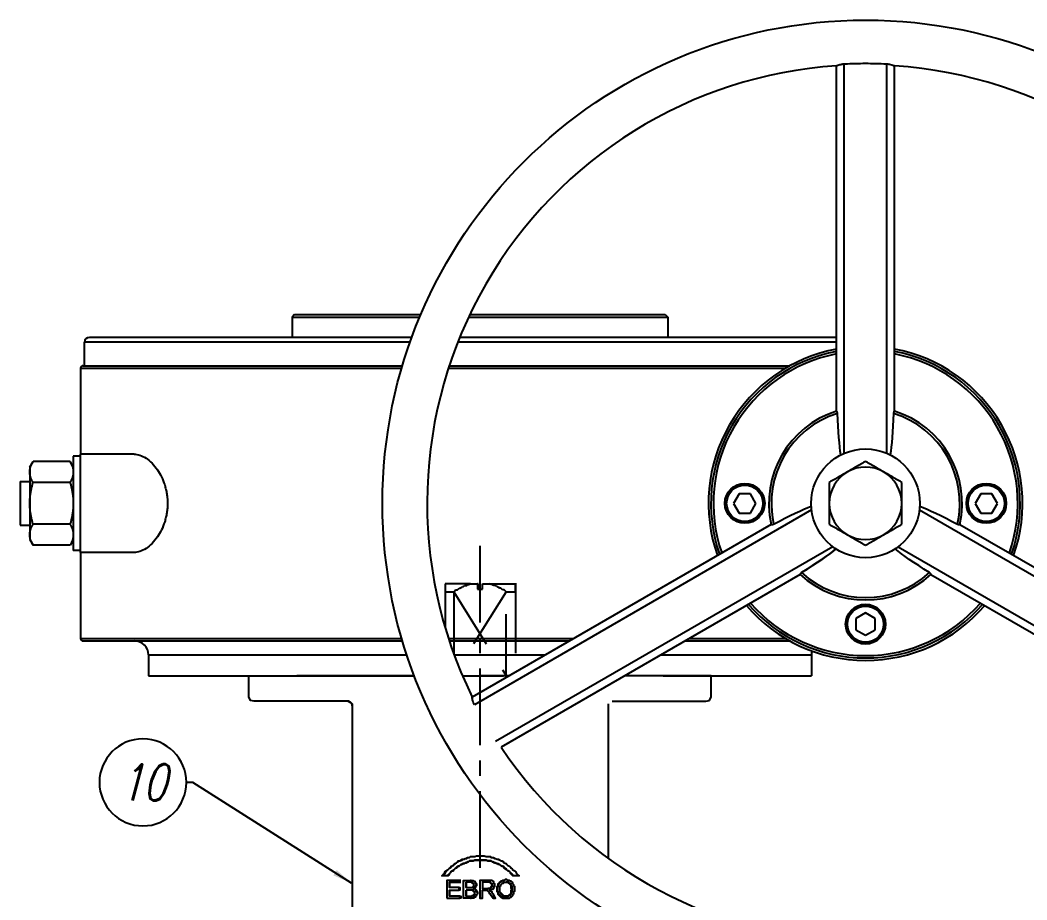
# Model space of a CAD drawing. Header units: millimetres. Extents: x 3482 to 5576, y 1375 to 2712.
# Drawn here: x 4615.8 to 5032.6, y 2348.4 to 2712.5 of the extents above; entities that cross this region are included whole.
import ezdxf
from ezdxf.enums import TextEntityAlignment as Align

# ---------------------------------------------------------------- set-up
doc = ezdxf.new("R2010")
doc.units = ezdxf.units.MM
doc.header["$LTSCALE"] = 4
doc.linetypes.add('CENTER', pattern=[50.8, 31.75, -6.35, 6.35, -6.35])
doc.linetypes.add('HIDDEN', pattern=[9.525, 6.35, -3.175])
for name, color, linetype in [('IA-DIBUJO', 3, 'Continuous'), ('IA-EJES', 4, 'CENTER'), ('IA-SEGM', 1, 'HIDDEN'), ('IA-SIMBOLS', 2, 'Continuous'), ('IA-TRAZ', 8, 'Continuous')]:
    doc.layers.add(name, color=color, linetype=linetype)
doc.styles.add('ING-AMB', font='romans.shx', dxfattribs={"width": 0.75, "oblique": 15})
doc.styles.add('SALVADOR', font='romans.shx', dxfattribs={"width": 0.75, "oblique": 15})
doc.dimstyles.new('ING-AMB 4', dxfattribs={"dimscale": 4, "dimtxt": 3, "dimasz": 2.5, "dimexe": 1, "dimexo": 1, "dimgap": 1, "dimtad": 1, "dimdec": 0, "dimzin": 0, "dimdsep": 46, "dimtxsty": 'ING-AMB', "dimcen": 0.1, "dimclrd": 7, "dimclre": 7, "dimclrt": 2, "dimadec": 0, "dimazin": 0, "dimtfac": 1, "dimtdec": 0, "dimtmove": 0, "dimatfit": 0, "dimfxl": 1.25, "dimtolj": 1, "dimtzin": 0, "dimarcsym": 1})

# ---------------------------------------------------------------- blocks, each defined once
blk = doc.blocks.new('EJE')
blk.add_circle((0, 6), 6)
at = {"style": 'SALVADOR', "oblique": 15, "width": 0.75}
blk.add_attdef('N', text='', height=5, dxfattribs=at).set_placement((0, 6), align=Align.MIDDLE)

msp = doc.modelspace()

# ---------------------------------------------------------------- linework, layer by layer
at = {"layer": 'IA-DIBUJO'}
for p, q in [((4818.24, 2441.17), (4806.15, 2441.17)), ((4895.72, 2441.17), (4866.24, 2441.17)), ((4901.84, 2441.17), (4895.72, 2441.17)), ((4901.84, 2432.39), (4901.84, 2441.17)), ((4860.83, 2430.57), (4899.68, 2430.57)), ((4899.68, 2430.57), (4901.12, 2430.93)), ((4901.12, 2430.93), (4901.84, 2432.39)), ((4859.39, 2428.74), (4859.39, 2429.47)), ((4859.39, 2365.45), (4859.39, 2428.74))]:
    msp.add_line(p, q, dxfattribs=at)
for points in [[(4751.47, 2430.57), (4712.62, 2430.57), (4711.18, 2430.93), (4710.46, 2432.39), (4710.46, 2441.17), (4716.58, 2441.17), (4778.93, 2441.17)], [(4798.88, 2441.17), (4806.15, 2441.17)], [(4753.27, 2428.74), (4753.27, 2429.47), (4752.91, 2429.47), (4752.91, 2429.83), (4752.55, 2430.2), (4752.19, 2430.2), (4751.83, 2430.57), (4751.47, 2430.57), (4751.83, 2430.57), (4752.19, 2430.2), (4752.55, 2430.2), (4752.91, 2429.83), (4752.91, 2429.47), (4753.27, 2429.47), (4753.27, 2428.74), (4753.27, 2284.86)], [(4792.48, 2358.26), (4790.32, 2358.26), (4790.68, 2358.63), (4791.04, 2358.99), (4791.4, 2359.35), (4791.76, 2360.09), (4792.12, 2360.45), (4792.84, 2360.82), (4793.2, 2361.19), (4793.56, 2361.55), (4793.92, 2361.92), (4794.28, 2362.28), (4795, 2362.65), (4795.36, 2363.01), (4795.72, 2363.38), (4796.44, 2363.75), (4796.8, 2364.11), (4797.16, 2364.48), (4797.88, 2364.48), (4798.23, 2364.84), (4798.96, 2365.21), (4799.32, 2365.21), (4800.04, 2365.57), (4800.4, 2365.57), (4801.11, 2365.94), (4801.83, 2365.94), (4802.19, 2366.31), (4803.99, 2366.31), (4804.71, 2366.67), (4807.95, 2366.67), (4808.67, 2366.31), (4810.46, 2366.31), (4810.83, 2365.94), (4811.55, 2365.94), (4812.27, 2365.57), (4812.63, 2365.57), (4813.34, 2365.21), (4813.7, 2365.21), (4814.42, 2364.84), (4814.78, 2364.48), (4815.14, 2364.48), (4815.86, 2364.11), (4816.22, 2363.75), (4816.94, 2363.38), (4817.3, 2363.01), (4817.66, 2362.65), (4818.38, 2362.28), (4818.74, 2361.92), (4819.1, 2361.55), (4819.46, 2361.19), (4819.82, 2360.82), (4820.54, 2360.45), (4820.9, 2360.09), (4821.26, 2359.35), (4821.62, 2358.99), (4821.98, 2358.63), (4822.34, 2358.26), (4820.18, 2358.26)], [(4790.68, 2358.26), (4791.04, 2358.63), (4791.4, 2358.99), (4791.76, 2359.35), (4792.12, 2360.09), (4792.48, 2360.45), (4792.84, 2360.82), (4793.2, 2361.19), (4793.56, 2361.55), (4794.28, 2361.92), (4794.64, 2362.28), (4795, 2362.65), (4795.36, 2363.01), (4796.08, 2363.38), (4796.44, 2363.75), (4796.8, 2364.11), (4797.52, 2364.48), (4797.88, 2364.48), (4798.59, 2364.84), (4798.96, 2365.21), (4799.68, 2365.21), (4800.04, 2365.57), (4800.76, 2365.57), (4801.11, 2365.94), (4801.83, 2365.94), (4802.19, 2366.31), (4803.99, 2366.31), (4804.71, 2366.67), (4806.15, 2366.67)], [(4793.56, 2355.7), (4793.56, 2353.5)], [(4798.23, 2356.43), (4797.88, 2356.43), (4797.88, 2355.7), (4798.23, 2355.7)], [(4802.55, 2356.43), (4802.19, 2356.43), (4803.27, 2356.43), (4803.63, 2356.06), (4803.99, 2356.06), (4803.99, 2355.7), (4804.35, 2355.7), (4804.35, 2354.97), (4804.71, 2354.97), (4804.71, 2354.6), (4804.35, 2354.24), (4804.35, 2353.87), (4803.99, 2353.5), (4803.63, 2353.14), (4803.99, 2352.77), (4804.35, 2352.77), (4804.35, 2352.41), (4804.71, 2352.41), (4804.71, 2351.68), (4805.07, 2351.31), (4805.07, 2350.94), (4804.71, 2350.58), (4804.71, 2350.21), (4804.35, 2349.85), (4803.99, 2349.48), (4803.63, 2349.48), (4803.63, 2349.12), (4802.19, 2349.12), (4799.32, 2349.12), (4799.32, 2356.43), (4802.19, 2356.43), (4803.27, 2356.43), (4803.63, 2356.06), (4803.99, 2356.06), (4803.99, 2355.7), (4804.35, 2355.7), (4804.35, 2355.33), (4804.71, 2354.97), (4804.71, 2354.24), (4804.35, 2354.24), (4804.35, 2353.5), (4803.99, 2353.5), (4803.63, 2353.14), (4803.99, 2352.77), (4804.35, 2352.77), (4804.35, 2352.41), (4804.71, 2352.41), (4804.71, 2351.68), (4805.07, 2351.68), (4805.07, 2350.94), (4804.71, 2350.58), (4804.71, 2350.21), (4804.35, 2349.85), (4804.35, 2349.48), (4803.99, 2349.48), (4803.63, 2349.12), (4802.19, 2349.12), (4802.55, 2349.12)], [(4800.4, 2353.5), (4801.83, 2353.5), (4802.91, 2353.5), (4803.27, 2353.5), (4803.27, 2353.87), (4803.63, 2353.87), (4803.63, 2354.6), (4803.63, 2354.97), (4803.27, 2354.97), (4803.27, 2355.33), (4802.91, 2355.33), (4802.91, 2355.7), (4801.83, 2355.7), (4800.4, 2355.7)], [(4800.4, 2355.7), (4800.4, 2353.5), (4800.4, 2355.7)], [(4810.46, 2350.58), (4811.55, 2349.12), (4812.63, 2349.12), (4811.55, 2350.94), (4811.19, 2351.31), (4811.19, 2351.68), (4810.83, 2352.04), (4810.46, 2352.04), (4810.46, 2352.41), (4810.11, 2352.41), (4810.46, 2352.41), (4810.83, 2352.77), (4811.55, 2352.77), (4811.55, 2353.14), (4811.91, 2353.14), (4811.91, 2353.87), (4812.27, 2353.87), (4812.27, 2354.6), (4812.27, 2354.97), (4811.91, 2355.33), (4811.91, 2355.7), (4811.55, 2356.06), (4811.19, 2356.43), (4809.39, 2356.43), (4806.15, 2356.43), (4806.15, 2349.12), (4807.23, 2349.12), (4807.23, 2352.41), (4808.31, 2352.41)], [(4811.55, 2354.6), (4811.19, 2354.6), (4811.19, 2354.97), (4810.83, 2355.33), (4810.46, 2355.33), (4810.46, 2355.7), (4809.75, 2355.7), (4807.23, 2355.7), (4807.23, 2353.14), (4810.11, 2353.14), (4810.46, 2353.5), (4810.83, 2353.5), (4810.83, 2353.87), (4811.19, 2354.24), (4811.19, 2354.6), (4811.19, 2353.87), (4810.83, 2353.87), (4810.83, 2353.5), (4810.46, 2353.5), (4810.11, 2353.14), (4809.39, 2353.14)], [(4811.19, 2354.6), (4811.19, 2354.97), (4810.83, 2354.97), (4810.83, 2355.33), (4810.46, 2355.33), (4810.46, 2355.7), (4809.39, 2355.7)], [(4817.3, 2349.12), (4816.94, 2349.12), (4815.5, 2349.12), (4815.14, 2349.48), (4814.78, 2349.48), (4814.42, 2349.85), (4814.42, 2350.21), (4814.06, 2350.21), (4813.7, 2350.58), (4813.7, 2351.31), (4813.34, 2351.68), (4813.34, 2353.87), (4813.7, 2354.24), (4813.7, 2354.97), (4814.06, 2355.33), (4814.42, 2355.7), (4814.78, 2356.06), (4815.14, 2356.06), (4815.5, 2356.43), (4816.22, 2356.43), (4816.58, 2356.79), (4816.94, 2356.79), (4816.58, 2356.79), (4816.22, 2356.43), (4815.5, 2356.43), (4815.14, 2356.06), (4814.78, 2356.06), (4814.78, 2355.7), (4814.42, 2355.7), (4814.06, 2355.33), (4814.06, 2354.97), (4813.7, 2354.6), (4813.7, 2353.87), (4813.34, 2353.5), (4813.34, 2352.77), (4813.34, 2352.04), (4813.7, 2351.68), (4813.7, 2350.94), (4814.06, 2350.58), (4814.06, 2350.21), (4814.42, 2350.21), (4814.78, 2349.85), (4814.78, 2349.48), (4815.14, 2349.48), (4815.5, 2349.12), (4816.94, 2349.12), (4818.38, 2349.12), (4818.74, 2349.48), (4819.1, 2349.48), (4819.1, 2349.85), (4819.46, 2349.85), (4819.82, 2350.21), (4819.82, 2350.58), (4820.18, 2350.94), (4820.18, 2351.68), (4820.54, 2352.04), (4820.54, 2352.77), (4820.54, 2353.87), (4820.18, 2354.24), (4820.18, 2354.6), (4819.82, 2354.97), (4819.82, 2355.33), (4819.46, 2355.7), (4819.1, 2356.06), (4818.74, 2356.06), (4818.38, 2356.43), (4817.66, 2356.43), (4817.3, 2356.79), (4816.94, 2356.79), (4817.3, 2356.79)], [(4816.94, 2349.85), (4815.86, 2349.85), (4815.86, 2350.21), (4815.5, 2350.21), (4815.5, 2350.58), (4815.14, 2350.58), (4815.14, 2350.94), (4814.78, 2350.94), (4814.78, 2351.31), (4814.42, 2351.68), (4814.42, 2352.77), (4814.42, 2353.87), (4814.78, 2354.24), (4814.78, 2354.6), (4815.14, 2354.97), (4815.5, 2355.33), (4815.86, 2355.33), (4815.86, 2355.7), (4816.94, 2355.7)], [(4793.56, 2352.41), (4793.56, 2349.85)], [(4797.52, 2353.5), (4797.88, 2353.5), (4797.88, 2352.41), (4797.52, 2352.41)], [(4800.4, 2349.85), (4802.19, 2349.85), (4802.91, 2349.85), (4802.91, 2350.21), (4803.63, 2350.21), (4803.63, 2350.58), (4803.99, 2350.58), (4803.99, 2351.31), (4803.99, 2351.68), (4803.63, 2351.68), (4803.63, 2352.04), (4803.27, 2352.04), (4803.27, 2352.41), (4801.83, 2352.41), (4800.4, 2352.41)], [(4800.4, 2352.41), (4800.4, 2349.85), (4800.4, 2352.41)], [(4803.63, 2353.14), (4803.99, 2353.14)], [(4804.71, 2354.6), (4805.07, 2354.6)], [(4805.07, 2351.31), (4805.43, 2351.31)], [(4811.91, 2349.12), (4811.55, 2349.12), (4810.46, 2350.58), (4810.46, 2350.94), (4810.11, 2350.94), (4810.11, 2351.31), (4809.75, 2351.68), (4809.39, 2352.04), (4809.03, 2352.41), (4808.31, 2352.41), (4809.03, 2352.41), (4809.39, 2352.04), (4809.75, 2352.04), (4809.75, 2351.68), (4810.11, 2351.31), (4810.46, 2350.94), (4810.46, 2350.58), (4810.83, 2350.58)], [(4809.03, 2352.41), (4809.39, 2352.41)], [(4813.34, 2352.77), (4813.7, 2352.77)], [(4819.46, 2352.77), (4819.82, 2352.77)], [(4797.88, 2349.85), (4798.23, 2349.85), (4798.23, 2349.12), (4797.88, 2349.12)]]:
    msp.add_lwpolyline(points, dxfattribs=at)
for points in [[(4792.48, 2358.26), (4792.84, 2358.63), (4793.2, 2358.99), (4793.56, 2359.35), (4793.92, 2359.72), (4794.28, 2360.09), (4794.64, 2360.45), (4795, 2360.45), (4795.36, 2360.82), (4795.72, 2361.19), (4796.08, 2361.55), (4796.44, 2361.92), (4796.8, 2362.28), (4797.52, 2362.28), (4797.88, 2362.65), (4798.23, 2363.01), (4798.59, 2363.01), (4798.96, 2363.38), (4799.68, 2363.38), (4800.04, 2363.75), (4800.4, 2363.75), (4801.11, 2364.11), (4801.47, 2364.11), (4801.83, 2364.48), (4803.27, 2364.48), (4803.99, 2364.84), (4808.67, 2364.84), (4809.39, 2364.48), (4810.83, 2364.48), (4811.19, 2364.11), (4811.55, 2364.11), (4812.27, 2363.75), (4812.63, 2363.75), (4812.99, 2363.38), (4813.7, 2363.38), (4814.06, 2363.01), (4814.42, 2363.01), (4814.78, 2362.65), (4815.14, 2362.28), (4815.86, 2362.28), (4816.22, 2361.92), (4816.58, 2361.55), (4816.94, 2361.19), (4817.3, 2360.82), (4817.66, 2360.45), (4818.02, 2360.45), (4818.38, 2360.09), (4818.74, 2359.72), (4819.1, 2359.35), (4819.46, 2358.99), (4819.82, 2358.63), (4820.18, 2358.26), (4819.82, 2358.26), (4819.46, 2358.63), (4819.1, 2358.99), (4818.74, 2359.35), (4818.74, 2359.72), (4818.38, 2360.09), (4818.02, 2360.45), (4817.66, 2360.45), (4817.3, 2360.82), (4816.58, 2361.19), (4816.22, 2361.55), (4815.86, 2361.92), (4815.5, 2362.28), (4815.14, 2362.28), (4814.78, 2362.65), (4814.42, 2363.01), (4813.7, 2363.01), (4813.34, 2363.38), (4812.99, 2363.38), (4812.63, 2363.75), (4811.91, 2363.75), (4811.55, 2364.11), (4811.19, 2364.11), (4810.83, 2364.48), (4809.39, 2364.48), (4808.67, 2364.84), (4803.99, 2364.84), (4803.27, 2364.48), (4801.83, 2364.48), (4801.47, 2364.11), (4801.11, 2364.11), (4800.4, 2363.75), (4800.04, 2363.75), (4799.68, 2363.38), (4799.32, 2363.38), (4798.59, 2363.01), (4798.23, 2363.01), (4797.88, 2362.65), (4797.52, 2362.28), (4797.16, 2362.28), (4796.8, 2361.92), (4796.44, 2361.55), (4795.72, 2361.19), (4795.36, 2360.82), (4795, 2360.45), (4794.64, 2360.45), (4794.28, 2360.09), (4793.92, 2359.72), (4793.56, 2359.35), (4793.56, 2358.99), (4793.2, 2358.63), (4792.84, 2358.26)], [(4792.48, 2349.12), (4797.88, 2349.12), (4797.88, 2349.85), (4793.56, 2349.85), (4793.56, 2352.41), (4797.52, 2352.41), (4797.52, 2353.5), (4793.56, 2353.5), (4793.56, 2355.7), (4797.88, 2355.7), (4797.88, 2356.43), (4792.48, 2356.43)], [(4819.46, 2352.77), (4819.1, 2353.14), (4819.1, 2354.6), (4818.74, 2354.6), (4818.74, 2354.97), (4818.38, 2354.97), (4818.38, 2355.33), (4818.02, 2355.33), (4818.02, 2355.7), (4816.94, 2355.7), (4818.02, 2355.7), (4818.38, 2355.33), (4818.74, 2355.33), (4818.74, 2354.97), (4819.1, 2354.6), (4819.1, 2354.24), (4819.46, 2353.87)], [(4816.94, 2349.85), (4818.02, 2349.85), (4818.02, 2350.21), (4818.38, 2350.21), (4818.38, 2350.58), (4818.74, 2350.58), (4818.74, 2350.94), (4819.1, 2351.31), (4819.1, 2352.41), (4819.46, 2352.77), (4819.46, 2351.68), (4819.1, 2351.31), (4819.1, 2350.94), (4818.74, 2350.58), (4818.38, 2350.21), (4818.02, 2350.21), (4818.02, 2349.85)]]:
    msp.add_lwpolyline(points, close=True, dxfattribs=at)
at = {"layer": 'IA-EJES', "ltscale": 0.25}
msp.add_lwpolyline([(4806.15, 2494.94), (4806.15, 1518.18)], dxfattribs=at)
at = {"layer": 'IA-SEGM'}
for points in [[(4795.36, 2475.92), (4795.72, 2476.29), (4796.08, 2476.66), (4796.8, 2476.66), (4797.16, 2477.02), (4797.52, 2477.39), (4797.88, 2477.39), (4798.59, 2477.75), (4798.96, 2478.12), (4799.32, 2478.12), (4799.68, 2478.48), (4800.76, 2478.48), (4801.11, 2478.85), (4801.47, 2478.85), (4802.19, 2479.22), (4791.76, 2479.22), (4791.76, 2475.92), (4795.36, 2475.92), (4795.36, 2450.06)], [(4791.76, 2475.92), (4791.76, 2460.91)], [(4795.36, 2475.92), (4816.94, 2441.18)], [(4816.94, 2475.92), (4797.47, 2444.57)], [(4802.19, 2479.22), (4805.07, 2479.22)], [(4805.43, 2477.02), (4805.43, 2479.22), (4805.07, 2479.22), (4805.07, 2477.02), (4807.23, 2477.02), (4807.23, 2479.22), (4810.11, 2479.22)], [(4816.94, 2475.92), (4816.58, 2476.29), (4816.22, 2476.66), (4815.5, 2476.66), (4815.14, 2477.02), (4814.78, 2477.39), (4814.42, 2477.39), (4813.7, 2477.75), (4813.34, 2478.12), (4812.99, 2478.12), (4812.63, 2478.48), (4811.91, 2478.48), (4811.19, 2478.85), (4810.83, 2478.85), (4810.11, 2479.22), (4820.9, 2479.22), (4821.26, 2479.22)], [(4816.94, 2441.17), (4816.94, 2475.92), (4820.9, 2475.92), (4820.9, 2442.71)], [(4820.9, 2479.22), (4820.9, 2475.92), (4820.9, 2479.22)]]:
    msp.add_lwpolyline(points, dxfattribs=at)
at = {"layer": 'IA-TRAZ'}
for p, q in [((4953.78, 2550.66), (4953.78, 2693.6)), ((4956.98, 2533.21), (4956.98, 2694.41)), ((4974.58, 2533.21), (4974.58, 2694.41)), ((4977.78, 2550.66), (4977.78, 2693.6)), ((4729.43, 2590.6), (4728.43, 2589.6)), ((4728.43, 2589.6), (4781.24, 2589.6)), ((4728.43, 2589.6), (4728.43, 2581.2)), ((4729.43, 2590.6), (4781.66, 2590.6)), ((4801.47, 2589.6), (4806.15, 2589.6)), ((4801.94, 2590.6), (4806.15, 2590.6)), ((4806.15, 2590.6), (4882.88, 2590.6)), ((4806.15, 2589.6), (4883.88, 2589.6)), ((4882.88, 2590.6), (4883.88, 2589.6)), ((4883.88, 2589.6), (4883.88, 2581.2)), ((4777.95, 2581.2), (4644.43, 2581.2)), ((4806.15, 2581.2), (4797.78, 2581.2)), ((4953.78, 2581.2), (4806.15, 2581.2)), ((4777.23, 2579.2), (4642.43, 2579.2)), ((4642.43, 2569.45), (4642.43, 2579.2)), ((4806.15, 2579.2), (4796.98, 2579.2)), ((4953.78, 2579.2), (4806.15, 2579.2)), ((4640.78, 2568.45), (4773.76, 2568.45)), ((4640.78, 2568.45), (4640.78, 2532.84)), ((4641.78, 2569.45), (4774.06, 2569.45)), ((4793.12, 2568.45), (4932.7, 2568.45)), ((4793.44, 2569.45), (4934.45, 2569.45)), ((4637.78, 2532), (4637.78, 2512.5)), ((4640.78, 2532), (4637.78, 2532)), ((4640.78, 2492.16), (4640.78, 2532.84)), ((4662.93, 2532.84), (4640.78, 2532.84)), ((4619.78, 2527.5), (4621.12, 2529.82)), ((4619.78, 2527.5), (4619.78, 2525.49)), ((4636.44, 2529.82), (4621.12, 2529.82)), ((4637.78, 2527.5), (4636.44, 2529.82)), ((4619.78, 2525.49), (4619.78, 2512.5)), ((4615.78, 2521.5), (4615.78, 2512.5)), ((4615.78, 2521.5), (4619.78, 2521.5)), ((4636.44, 2521.16), (4621.12, 2521.16)), ((4913.47, 2516.5), (4911.16, 2512.5)), ((4918.09, 2516.5), (4913.47, 2516.5)), ((4920.4, 2512.5), (4918.09, 2516.5)), ((5013.47, 2516.5), (5011.16, 2512.5)), ((5018.09, 2516.5), (5013.47, 2516.5)), ((5020.4, 2512.5), (5018.09, 2516.5)), ((4615.78, 2512.5), (4615.78, 2503.5)), ((4619.78, 2512.5), (4619.78, 2499.51)), ((4637.78, 2512.5), (4637.78, 2493)), ((4943.44, 2509.77), (4803.84, 2429.16)), ((4911.16, 2512.5), (4913.47, 2508.5)), ((4918.09, 2508.5), (4920.4, 2512.5)), ((4988.11, 2509.77), (5127.72, 2429.16)), ((5011.16, 2512.5), (5013.47, 2508.5)), ((5018.09, 2508.5), (5020.4, 2512.5)), ((4913.47, 2508.5), (4918.09, 2508.5)), ((5013.47, 2508.5), (5018.09, 2508.5)), ((4615.78, 2503.5), (4619.78, 2503.5)), ((4636.44, 2503.84), (4621.12, 2503.84)), ((4926.73, 2503.81), (4802.94, 2432.34)), ((5004.82, 2503.81), (5128.62, 2432.34)), ((4619.78, 2499.51), (4619.78, 2497.5)), ((4619.78, 2497.5), (4621.12, 2495.18)), ((4637.78, 2497.5), (4636.44, 2495.18)), ((4636.44, 2495.18), (4621.12, 2495.18)), ((4640.78, 2493), (4637.78, 2493)), ((4952.24, 2494.53), (4812.64, 2413.92)), ((4979.31, 2494.53), (5118.92, 2413.92)), ((4662.93, 2492.16), (4640.78, 2492.16)), ((4640.78, 2492.16), (4640.78, 2456.55)), ((4938.73, 2483.03), (4814.94, 2411.56)), ((4992.82, 2483.03), (5116.62, 2411.56)), ((4965.78, 2467.12), (4961.78, 2464.81)), ((4961.78, 2464.81), (4961.78, 2460.19)), ((4969.78, 2464.81), (4965.78, 2467.12)), ((4969.78, 2460.19), (4969.78, 2464.81)), ((4961.78, 2460.19), (4965.78, 2457.88)), ((4965.78, 2457.88), (4969.78, 2460.19)), ((4640.78, 2456.55), (4773.76, 2456.55)), ((4641.78, 2455.55), (4774.06, 2455.55)), ((4793.12, 2456.55), (4844.86, 2456.55)), ((4793.44, 2455.55), (4843.13, 2455.55)), ((4891.13, 2455.55), (4934.45, 2455.55)), ((4892.86, 2456.55), (4932.7, 2456.55)), ((4668.89, 2449.8), (4775.86, 2449.8)), ((4668.89, 2449.8), (4668.89, 2441.17)), ((4795.45, 2449.8), (4806.15, 2449.8)), ((4806.15, 2449.8), (4833.17, 2449.8)), ((4881.17, 2449.8), (4943.41, 2449.8)), ((4943.41, 2449.8), (4943.41, 2441.17)), ((4668.89, 2441.17), (4730.3, 2441.17)), ((4778.93, 2441.17), (4730.3, 2441.17)), ((4798.88, 2441.17), (4815.87, 2441.17)), ((4818.24, 2441.17), (4815.87, 2441.17)), ((4882, 2441.17), (4866.24, 2441.17)), ((4882, 2441.17), (4943.41, 2441.17))]:
    msp.add_line(p, q, dxfattribs=at)
for centre, radius in [((4965.78, 2512.5), 200), ((4965.78, 2512.5), 22.5), ((4915.78, 2512.5), 8.25), ((4915.78, 2512.5), 8), ((4915.78, 2512.5), 7.5), ((5015.78, 2512.5), 8.25), ((5015.78, 2512.5), 8), ((5015.78, 2512.5), 7.5), ((4965.78, 2462.5), 8.25), ((4965.78, 2462.5), 8), ((4965.78, 2462.5), 7.5)]:
    msp.add_circle(centre, radius, dxfattribs=at)
for centre, radius, start, end in [((4965.78, 2512.5), 181.5, 93.7909, 206.2091), ((4965.78, 2512.5), 181.5, 333.7909, 86.2091), ((4644.43, 2579.2), 2, 90, 180), ((4965.78, 2512.5), 65, 100.6387, 199.3613), ((4965.78, 2512.5), 65, 340.6387, 79.3613), ((4965.78, 2512.5), 64, 100.8069, 199.1931), ((4965.78, 2512.5), 63, 100.9806, 199.0194), ((4965.78, 2512.5), 64, 340.8069, 79.1931), ((4965.78, 2512.5), 63, 340.9806, 79.0194), ((4641.78, 2568.45), 1, 90, 180), ((4965.78, 2512.5), 40, 107.3998, 192.6002), ((4965.78, 2512.5), 39, 107.2924, 192.7076), ((4965.78, 2512.5), 39, 347.2924, 72.7076), ((4965.78, 2512.5), 40, 347.3998, 72.6002), ((4965.78, 2512.5), 15, 60, 120), ((4965.78, 2512.5), 15, 120, 180), ((4965.78, 2512.5), 15, 0, 60), ((4965.78, 2512.5), 15, 180, 240), ((4965.78, 2512.5), 15, 300, 0), ((4965.78, 2512.5), 15, 240, 300), ((4965.78, 2512.5), 40, 227.3998, 312.6002), ((4965.78, 2512.5), 39, 227.2924, 312.7076), ((4965.78, 2512.5), 65, 220.6387, 319.3613), ((4965.78, 2512.5), 64, 220.8069, 319.1931), ((4965.78, 2512.5), 63, 220.9806, 319.0194), ((4641.78, 2456.55), 1, 180, 270), ((4663.14, 2449.8), 5.75, 0, 90), ((4949.16, 2449.8), 5.75, 163.9636, 180), ((4965.78, 2512.5), 181.5, 213.7909, 326.2091)]:
    msp.add_arc(centre, radius, start, end, dxfattribs=at)
at = {"layer": 'IA-TRAZ', "extrusion": (0, 0, -1)}
for centre, major_axis, start_param, end_param in [((4956.98, 2570.44), (0, 42.4), -2.67673, -2.080855), ((4974.58, 2570.44), (0, 42.4), 2.080855, 2.67673), ((4911.2, 2491.15), (-36.72, -21.2), 2.080855, 2.67673), ((5020.35, 2491.15), (36.72, -21.2), -2.67673, -2.080855), ((4920, 2475.91), (-36.72, -21.2), -2.67673, -2.080855), ((5011.55, 2475.91), (36.72, -21.2), 2.080855, 2.67673)]:
    msp.add_ellipse(centre, major_axis=major_axis, ratio=0.075472, start_param=start_param, end_param=end_param, dxfattribs=at)
at = {"layer": 'IA-TRAZ'}
msp.add_ellipse((4920, 2475.91), major_axis=(-36.72, -21.2), ratio=0.075472, start_param=2.080855, end_param=2.67673, dxfattribs=at)
for points, knots in [([(4953.78, 2693.6), (4953.78, 2693.6), (4953.78, 2693.61), (4953.81, 2693.62), (4953.92, 2693.67), (4954.25, 2693.81), (4954.47, 2693.89), (4954.98, 2694.06), (4955.25, 2694.14), (4955.74, 2694.25), (4955.95, 2694.29), (4956.31, 2694.35), (4956.47, 2694.37), (4956.71, 2694.39), (4956.78, 2694.4), (4956.89, 2694.41), (4956.93, 2694.41), (4956.98, 2694.41)], [-5.559502, -5.559502, -5.559502, -5.559502, -5.327692, -5.327692, -4.118245, -4.118245, -2.932388, -2.932388, -1.908303, -1.908303, -1.2399, -1.2399, -0.74882, -0.74882, -0.533135, -0.533135, -0.405924, -0.405924, -0.405924, -0.405924]), ([(4956.98, 2694.41), (4957.04, 2694.42), (4957.1, 2694.42), (4960.08, 2694.56), (4962.96, 2694.63), (4965.78, 2694.63), (4968.59, 2694.63), (4971.47, 2694.56), (4974.45, 2694.42), (4974.52, 2694.42), (4974.58, 2694.41)], [-8.619511, -8.619511, -8.619511, -8.619511, -8.442779, -8.442779, 0, 0, 0, 8.442779, 8.442779, 8.619511, 8.619511, 8.619511, 8.619511]), ([(4974.58, 2694.41), (4974.58, 2694.41), (4974.59, 2694.41), (4974.65, 2694.41), (4974.71, 2694.4), (4974.85, 2694.39), (4974.94, 2694.39), (4975.25, 2694.35), (4975.48, 2694.32), (4975.84, 2694.25), (4975.98, 2694.22), (4976.46, 2694.1), (4976.77, 2694), (4977.29, 2693.81), (4977.5, 2693.73), (4977.73, 2693.63), (4977.78, 2693.61), (4977.78, 2693.6)], [-10.640051, -10.640051, -10.640051, -10.640051, -10.617836, -10.617836, -10.449209, -10.449209, -10.193131, -10.193131, -9.480975, -9.480975, -9.016835, -9.016835, -7.785876, -7.785876, -6.467329, -6.467329, -5.481932, -5.481932, -5.481932, -5.481932]), ([(4954.18, 2549.74), (4954.18, 2549.76), (4954.18, 2549.78), (4954.17, 2549.92), (4954.15, 2550.03), (4954.09, 2550.25), (4954.06, 2550.34), (4953.98, 2550.51), (4953.94, 2550.57), (4953.86, 2550.66), (4953.84, 2550.68), (4953.81, 2550.67)], [-1.594885, -1.594885, -1.594885, -1.594885, -1.530509, -1.530509, -1.173685, -1.173685, -0.800223, -0.800223, -0.400787, -0.400787, 0, 0, 0, 0]), ([(4977.74, 2550.67), (4977.72, 2550.67), (4977.71, 2550.67), (4977.67, 2550.63), (4977.64, 2550.61), (4977.58, 2550.51), (4977.54, 2550.44), (4977.47, 2550.27), (4977.44, 2550.17), (4977.39, 2549.96), (4977.37, 2549.85), (4977.37, 2549.74)], [-3.304787, -3.304787, -3.304787, -3.304787, -3.039293, -3.039293, -2.77391, -2.77391, -2.399652, -2.399652, -2.051587, -2.051587, -1.713342, -1.713342, -1.713342, -1.713342]), ([(4662.93, 2532.84), (4663.7, 2532.84), (4664.52, 2532.71), (4666.2, 2532.15), (4667.06, 2531.73), (4668.76, 2530.61), (4669.6, 2529.91), (4671.2, 2528.29), (4671.95, 2527.36), (4673.21, 2525.51), (4673.77, 2524.55), (4674.79, 2522.46), (4675.24, 2521.33), (4675.81, 2519.53), (4675.98, 2518.91), (4676.27, 2517.66), (4676.4, 2517.02), (4676.59, 2515.73), (4676.67, 2515.08), (4676.77, 2513.79), (4676.79, 2513.14), (4676.79, 2511.86), (4676.77, 2511.21), (4676.67, 2509.92), (4676.59, 2509.27), (4676.4, 2507.98), (4676.27, 2507.34), (4675.98, 2506.09), (4675.81, 2505.47), (4675.24, 2503.67), (4674.79, 2502.54), (4673.77, 2500.45), (4673.21, 2499.49), (4671.95, 2497.64), (4671.2, 2496.71), (4669.6, 2495.09), (4668.76, 2494.39), (4667.06, 2493.27), (4666.2, 2492.85), (4664.52, 2492.29), (4663.7, 2492.16), (4662.93, 2492.16)], [32.50625, 32.50625, 32.50625, 32.50625, 37.1303, 37.1303, 41.754349, 41.754349, 46.378399, 46.378399, 51.002449, 51.002449, 54.840987, 54.840987, 58.679526, 58.679526, 60.598795, 60.598795, 62.518065, 62.518065, 64.437334, 64.437334, 66.356604, 66.356604, 68.275873, 68.275873, 70.195142, 70.195142, 72.114412, 72.114412, 74.033681, 74.033681, 77.87222, 77.87222, 81.710759, 81.710759, 86.334808, 86.334808, 90.958858, 90.958858, 95.582908, 95.582908, 100.206957, 100.206957, 100.206957, 100.206957]), ([(4926.74, 2503.77), (4926.74, 2503.76), (4926.77, 2503.74), (4926.85, 2503.72), (4926.91, 2503.72), (4927.06, 2503.72), (4927.15, 2503.73), (4927.35, 2503.77), (4927.45, 2503.8), (4927.62, 2503.87), (4927.68, 2503.89), (4927.73, 2503.92)], [-3.305331, -3.305331, -3.305331, -3.305331, -2.958868, -2.958868, -2.612895, -2.612895, -2.251642, -2.251642, -1.904774, -1.904774, -1.71359, -1.71359, -1.71359, -1.71359]), ([(5003.82, 2503.92), (5003.84, 2503.91), (5003.86, 2503.9), (5003.99, 2503.84), (5004.09, 2503.8), (5004.31, 2503.74), (5004.41, 2503.73), (5004.59, 2503.71), (5004.67, 2503.72), (5004.78, 2503.74), (5004.81, 2503.75), (5004.81, 2503.77)], [-1.594949, -1.594949, -1.594949, -1.594949, -1.530523, -1.530523, -1.173689, -1.173689, -0.800221, -0.800221, -0.400788, -0.400788, -0.000064, -0.000064, -0.000064, -0.000064]), ([(4939.32, 2483.84), (4939.31, 2483.83), (4939.29, 2483.82), (4939.17, 2483.74), (4939.08, 2483.67), (4938.93, 2483.51), (4938.86, 2483.43), (4938.76, 2483.28), (4938.72, 2483.21), (4938.69, 2483.11), (4938.69, 2483.07), (4938.7, 2483.06)], [-1.594949, -1.594949, -1.594949, -1.594949, -1.530522, -1.530522, -1.173689, -1.173689, -0.800222, -0.800222, -0.400788, -0.400788, -0.000064, -0.000064, -0.000064, -0.000064]), ([(4992.85, 2483.06), (4992.86, 2483.07), (4992.86, 2483.08), (4992.86, 2483.14), (4992.84, 2483.17), (4992.8, 2483.27), (4992.75, 2483.34), (4992.64, 2483.49), (4992.57, 2483.57), (4992.41, 2483.71), (4992.32, 2483.78), (4992.23, 2483.84)], [-3.304851, -3.304851, -3.304851, -3.304851, -3.039361, -3.039361, -2.77392, -2.77392, -2.399663, -2.399663, -2.051603, -2.051603, -1.713407, -1.713407, -1.713407, -1.713407]), ([(4803.84, 2429.16), (4803.82, 2429.19), (4803.81, 2429.22), (4803.77, 2429.29), (4803.75, 2429.33), (4803.68, 2429.48), (4803.63, 2429.59), (4803.44, 2430.05), (4803.33, 2430.39), (4803.14, 2431.05), (4803.08, 2431.36), (4802.99, 2431.89), (4802.96, 2432.09), (4802.94, 2432.3), (4802.93, 2432.34), (4802.94, 2432.34)], [-11.029215, -11.029215, -11.029215, -11.029215, -10.938163, -10.938163, -10.797246, -10.797246, -10.436512, -10.436512, -9.281404, -9.281404, -8.043279, -8.043279, -6.734741, -6.734741, -5.868394, -5.868394, -5.868394, -5.868394])]:
    msp.add_open_spline(points, degree=3, knots=knots, dxfattribs=at)
for points, weights in [([(4619.78, 2525.49), (4619.78, 2527.5), (4621.12, 2529.82)], [1, 1.03799156647, 1.00007075032]), ([(4636.44, 2529.82), (4637.78, 2527.5), (4637.78, 2525.49)], [1.00007075032, 1.03799156647, 1]), ([(4965.78, 2529.82), (4961.76, 2527.5), (4958.28, 2525.49)], [1.00007075032, 1.03799156647, 1]), ([(4973.28, 2525.49), (4969.8, 2527.5), (4965.78, 2529.82)], [1, 1.03799156647, 1.00007075032]), ([(4621.12, 2521.16), (4619.78, 2523.48), (4619.78, 2525.49)], [1.00007075032, 1.03799156647, 1]), ([(4637.78, 2525.49), (4637.78, 2523.48), (4636.44, 2521.16)], [1, 1.03799156647, 1.00007075032]), ([(4958.28, 2525.49), (4954.8, 2523.48), (4950.78, 2521.16)], [1, 1.03799156647, 1.00007075032]), ([(4980.78, 2521.16), (4976.76, 2523.48), (4973.28, 2525.49)], [1.00007075032, 1.03799156647, 1]), ([(4619.78, 2512.5), (4619.78, 2516.52), (4621.12, 2521.16)], [1, 1.03799156647, 1.00007075032]), ([(4636.44, 2521.16), (4637.78, 2516.52), (4637.78, 2512.5)], [1.00007075032, 1.03799156647, 1]), ([(4950.78, 2521.16), (4950.78, 2516.52), (4950.78, 2512.5)], [1.00007075032, 1.03799156647, 1]), ([(4980.78, 2512.5), (4980.78, 2516.52), (4980.78, 2521.16)], [1, 1.03799156647, 1.00007075032]), ([(4621.12, 2503.84), (4619.78, 2508.48), (4619.78, 2512.5)], [1.00007075032, 1.03799156647, 1]), ([(4637.78, 2512.5), (4637.78, 2508.48), (4636.44, 2503.84)], [1, 1.03799156647, 1.00007075032]), ([(4950.78, 2512.5), (4950.78, 2508.48), (4950.78, 2503.84)], [1, 1.03799156647, 1.00007075032]), ([(4980.78, 2503.84), (4980.78, 2508.48), (4980.78, 2512.5)], [1.00007075032, 1.03799156647, 1]), ([(4619.78, 2499.51), (4619.78, 2501.52), (4621.12, 2503.84)], [1, 1.03799156647, 1.00007075032]), ([(4636.44, 2503.84), (4637.78, 2501.52), (4637.78, 2499.51)], [1.00007075032, 1.03799156647, 1]), ([(4950.78, 2503.84), (4954.8, 2501.52), (4958.28, 2499.51)], [1.00007075032, 1.03799156647, 1]), ([(4973.28, 2499.51), (4976.76, 2501.52), (4980.78, 2503.84)], [1, 1.03799156647, 1.00007075032]), ([(4621.12, 2495.18), (4619.78, 2497.5), (4619.78, 2499.51)], [1.00007075032, 1.03799156647, 1]), ([(4637.78, 2499.51), (4637.78, 2497.5), (4636.44, 2495.18)], [1, 1.03799156647, 1.00007075032]), ([(4958.28, 2499.51), (4961.76, 2497.5), (4965.78, 2495.18)], [1, 1.03799156647, 1.00007075032]), ([(4965.78, 2495.18), (4969.8, 2497.5), (4973.28, 2499.51)], [1.00007075032, 1.03799156647, 1])]:
    msp.add_rational_spline(points, weights, degree=2, dxfattribs=at)

# ---------------------------------------------------------------- block references
at = {"layer": 'IA-SIMBOLS'}
ref = msp.add_blockref('EJE', (4666.61, 2379), dxfattribs=dict(at, xscale=-3, yscale=3, zscale=3))
ref.add_attrib('N', '10', dxfattribs={"layer": '0', "height": 15, "style": 'SALVADOR', "oblique": 15, "width": 0.75}).set_placement((4666.61, 2397), align=Align.MIDDLE)

# ---------------------------------------------------------------- leaders
msp.add_leader([(4752.9, 2355.34), (4687.31, 2397), (4684.89, 2397)], dimstyle='ING-AMB 4', override={"dimasz": 2})

doc.saveas('drawing.dxf')
